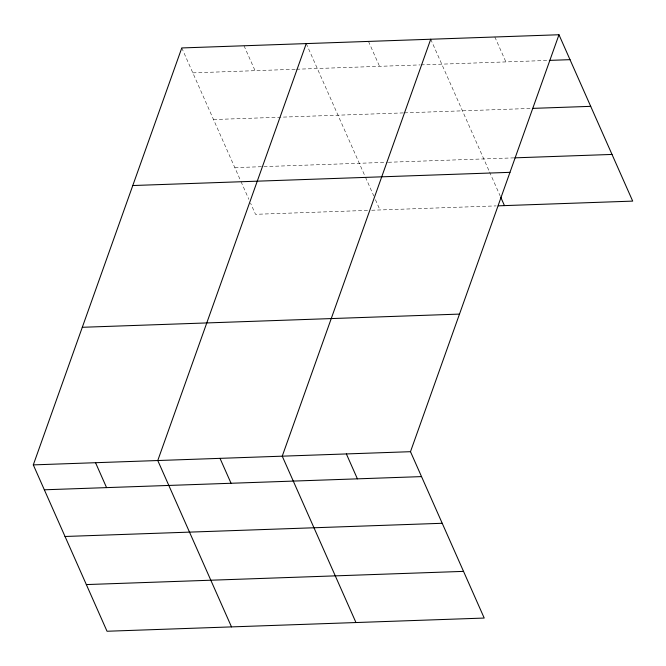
<?xml version="1.0" encoding="UTF-8"?>
<svg xmlns="http://www.w3.org/2000/svg" width="666" height="666" viewBox="0 0 666 666"><rect width="100%" height="100%" fill="white"/><g stroke="black" fill="none" stroke-linecap="round" stroke-linejoin="round"><path stroke-width="0.5" stroke-dasharray="3.33 2.5" d="M192.824 72.86L295.513 69.264M296.553 69.231L419.988 64.91M421.029 64.877L548.301 60.423M213.511 119.539L403.33 112.904M404.37 112.862L530.719 108.441M234.823 167.632L262.829 166.658M263.869 166.617L387.304 162.304M388.336 162.263L513.761 157.875M367.532 210.398L255.511 214.31L250.541 203.113M371.686 210.248L496.153 205.894M494.855 36.996L505.894 61.905M430.727 39.236L489.144 171.062M489.56 171.994L500.316 196.27M368.489 41.409L379.537 66.325M306.26 43.59L365.085 176.348M365.501 177.281L373.776 195.954M375.433 199.692L379.978 209.957M244.022 45.771L255.061 70.679M181.785 47.944L240.617 180.702M241.025 181.635L248.893 199.375"/><path stroke-width="1" d="M558.974 34.749L410.489 451.69L484.215 618.056L107.026 631.251L33.3 464.885L181.785 47.944L558.974 34.749L632.7 201.115L498.235 205.827M306.26 43.59L157.775 460.522L231.502 626.897M430.727 39.236L282.242 456.168L355.969 622.543M549.333 60.39L570.013 59.665M532.783 108.375L590.7 106.344M514.793 157.842L612.012 154.437M132.784 185.531L509.973 172.336M82.301 327.289L459.49 314.094M33.3 464.885L410.489 451.69M44.339 489.793L421.536 476.606M65.027 536.48L442.216 523.285M86.339 584.573L463.528 571.378M500.732 197.203L504.453 205.603M346.37 453.929L357.409 478.846M220.013 458.35L231.052 483.266M95.538 462.703L106.577 487.62"/></g></svg>
